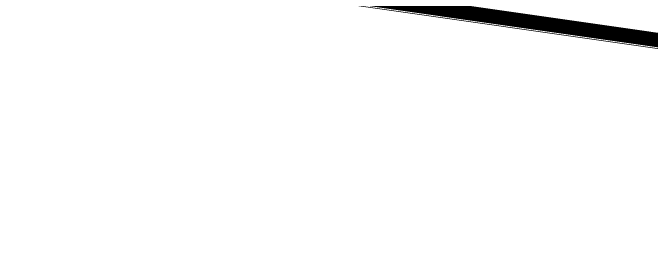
# Model space of a CAD drawing. Header units: millimetres. Extents: x -361192058 to 101130107379, y -14071650034 to 19218552450.
# Drawn here: x -137578.3 to -137315.2, y 40908.8 to 41003.3 of the extents above; entities that cross this region are included whole.
import ezdxf
from ezdxf.enums import TextEntityAlignment as Align

# ---------------------------------------------------------------- set-up
doc = ezdxf.new("R2010")
doc.units = ezdxf.units.MM
doc.header["$LTSCALE"] = 0.5
doc.layers.add('02', color=2, linetype='Continuous')
doc.styles.get("Standard").update_dxf_attribs({"font": 'txt.shx', "height": 0.12})

# ---------------------------------------------------------------- blocks, each defined once
blk = doc.blocks.new('APROVADO QUADRA 21.2 MBVII')
at = {"layer": '02', "lineweight": 18}
blk.add_lwpolyline([(3979.6187, 2438.8395), (4040.8187, 2438.8395), (4040.8187, 2483.3895), (3979.6187, 2483.3895)], close=True, dxfattribs=at)
at = {"layer": '02', "lineweight": 18, "const_width": 0.1}
blk.add_lwpolyline([(3980.3687, 2439.5895), (4040.0687, 2439.5895), (4040.0687, 2482.6395), (3980.3687, 2482.6395)], close=True, dxfattribs=at)
at = {"color": 0, "lineweight": 13, "flags": 8}
for p in [(4700.7247, 2280.1125), (4699.5738, 2277.8964), (4702.3546, 2276.195), (4703.6722, 2274.085), (4699.8445, 2272.2194), (4703.0488, 2270.137), (4703.0877, 2267.9803), (4700.6523, 2261.5216), (4700.7007, 2257.1593)]:
    blk.add_attdef('NIVEL', p, '', height=0.075, dxfattribs=at)
for rotation, width, p in [(90, 0.8, (4700.8205, 2275.7521)), (270, 0.6, (4703.8437, 2274.9021)), (90, 0.8, (4701.5575, 2268.5021)), (180, 0.6, (4651.1817, 2236.1931))]:
    blk.add_attdef('$PORTA', text='', height=0.09, rotation=rotation, dxfattribs=dict(at, width=width)).set_placement(p, align=Align.MIDDLE)
for p in [(4654.176, 2240.463), (4648.499, 2240.1923), (4637.8012, 2239.3845), (4633.4388, 2239.3361), (4656.3921, 2239.3121), (4652.4746, 2237.6822), (4644.2598, 2236.9491), (4646.4166, 2236.988), (4650.3646, 2236.3646)]:
    blk.add_attdef('NIVEL', p, '', height=0.075, rotation=270, dxfattribs=at)
at = {"color": 0, "lineweight": 13, "width": 0.8, "flags": 8}
for p in [(4652.0317, 2239.2163), (4644.7817, 2238.4793)]:
    blk.add_attdef('$PORTA', text='', height=0.09, dxfattribs=at).set_placement(p, align=Align.MIDDLE)

msp = doc.modelspace()

# ---------------------------------------------------------------- block references
at = {"layer": '02', "color": 0, "lineweight": 30, "xscale": -4.574818403918471, "yscale": -59.40450511825884, "zscale": 4.574818403918471, "rotation": 261.8606972171988}
msp.add_blockref('APROVADO QUADRA 21.2 MBVII', (5129.041, 2225.201), dxfattribs=at)

doc.saveas('drawing.dxf')
